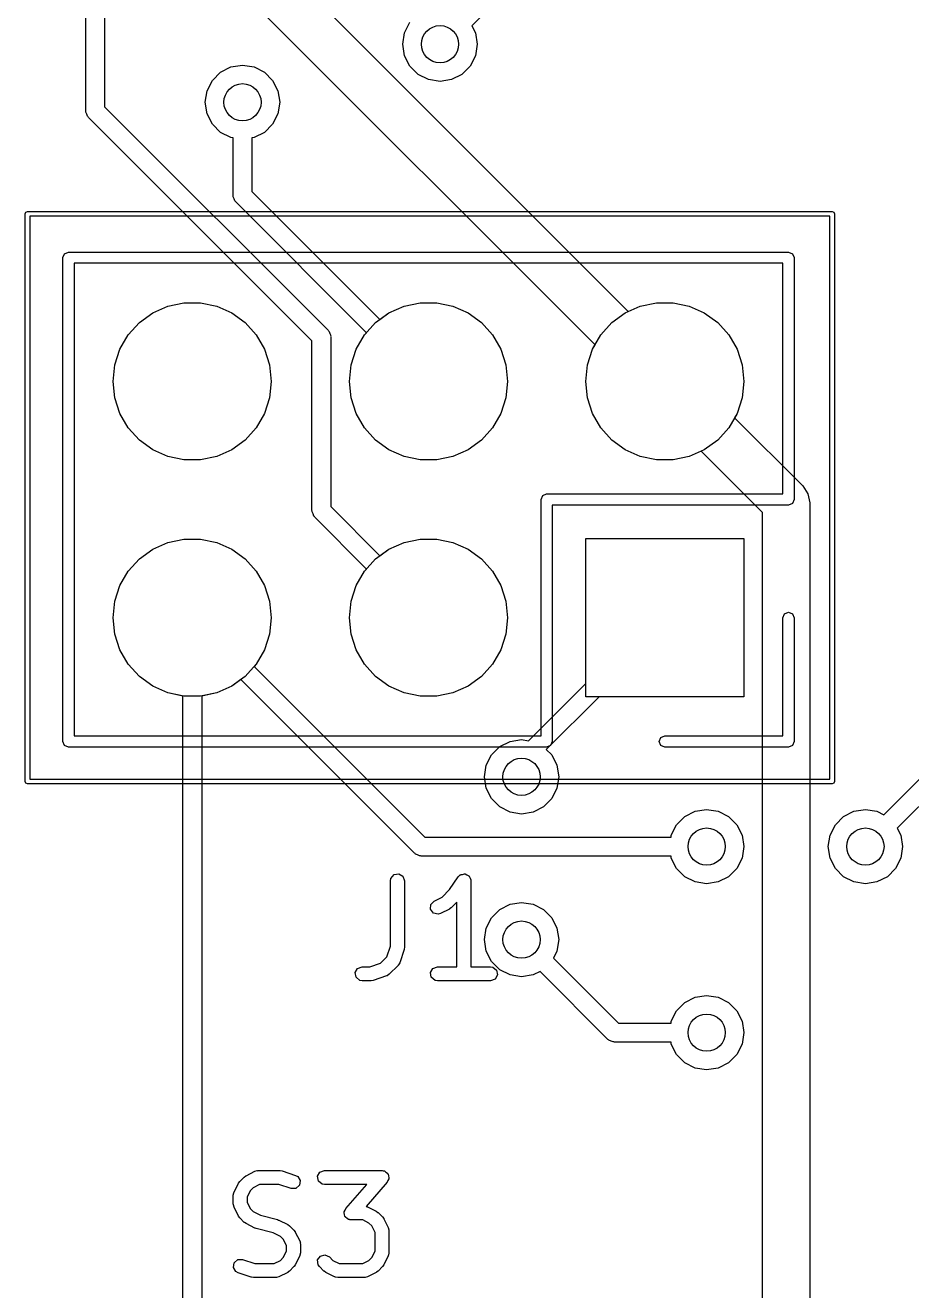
# Model space of a CAD drawing. Extents: x 96 to 198, y -147 to -47.
# Drawn here: x 123.17 to 132.69, y -133.27 to -119.67 of the extents above; entities that cross this region are included whole.
import ezdxf

# ---------------------------------------------------------------- set-up
doc = ezdxf.new("R2010")
doc.units = 0
doc.layers.add('BLACK', color=7, linetype='CONTINUOUS')

msp = doc.modelspace()

# ---------------------------------------------------------------- linework, layer by layer
at = {"layer": 'BLACK', "linetype": 'CONTINUOUS'}
for p, q in [((124.576, -117.677), (129.648, -122.749)), ((129.29, -123.109), (124.291, -118.11)), ((123.815, -120.591), (123.815, -119.094)), ((124.018, -119.094), (124.018, -120.549)), ((128.242, -119.402), (127.966, -119.678)), ((127.243, -119.753), (127.3, -119.641)), ((127.966, -119.678), (128.004, -119.753)), ((127.224, -119.876), (127.243, -119.753)), ((128.004, -119.753), (128.024, -119.876)), ((127.243, -120), (127.224, -119.876)), ((128.024, -119.876), (128.004, -120)), ((127.3, -120.112), (127.243, -120)), ((128.004, -120), (127.947, -120.112)), ((125.176, -120.265), (125.265, -120.176)), ((125.265, -120.176), (125.376, -120.12)), ((125.376, -120.12), (125.5, -120.1)), ((125.5, -120.1), (125.624, -120.12)), ((125.624, -120.12), (125.735, -120.176)), ((125.735, -120.176), (125.824, -120.265)), ((127.388, -120.2), (127.3, -120.112)), ((127.5, -120.257), (127.388, -120.2)), ((127.859, -120.2), (127.747, -120.257)), ((127.947, -120.112), (127.859, -120.2)), ((125.12, -120.376), (125.176, -120.265)), ((125.824, -120.265), (125.88, -120.376)), ((127.624, -120.276), (127.5, -120.257)), ((127.747, -120.257), (127.624, -120.276)), ((125.1, -120.5), (125.12, -120.376)), ((125.12, -120.624), (125.1, -120.5)), ((125.88, -120.376), (125.9, -120.5)), ((125.9, -120.5), (125.88, -120.624)), ((123.817, -120.599), (123.815, -120.591)), ((123.816, -120.607), (123.817, -120.599)), ((123.827, -120.628), (123.816, -120.607)), ((123.834, -120.651), (123.827, -120.628)), ((124.018, -120.549), (126.42, -122.951)), ((125.176, -120.735), (125.12, -120.624)), ((125.88, -120.624), (125.824, -120.735)), ((123.841, -120.656), (123.834, -120.651)), ((123.845, -120.663), (123.841, -120.656)), ((126.247, -123.065), (123.845, -120.663)), ((125.265, -120.824), (125.176, -120.735)), ((125.824, -120.735), (125.735, -120.824)), ((125.376, -120.88), (125.265, -120.824)), ((125.398, -120.884), (125.376, -120.88)), ((125.398, -121.5), (125.398, -120.884)), ((125.624, -120.88), (125.602, -120.884)), ((125.602, -120.884), (125.602, -121.458)), ((125.735, -120.824), (125.624, -120.88)), ((125.401, -121.508), (125.398, -121.5)), ((125.4, -121.516), (125.401, -121.508)), ((125.41, -121.537), (125.4, -121.516)), ((125.418, -121.56), (125.41, -121.537)), ((125.424, -121.565), (125.418, -121.56)), ((125.428, -121.572), (125.424, -121.565)), ((126.833, -122.977), (125.428, -121.572)), ((125.602, -121.458), (126.978, -122.834)), ((123.165, -121.7), (123.172, -121.682)), ((123.165, -127.8), (123.165, -121.7)), ((123.172, -121.682), (123.19, -121.675)), ((123.19, -121.675), (131.84, -121.675)), ((131.84, -121.675), (131.858, -121.682)), ((131.858, -121.682), (131.865, -121.7)), ((131.865, -121.7), (131.865, -127.8)), ((123.215, -121.725), (123.215, -127.775)), ((131.815, -121.725), (123.215, -121.725)), ((131.815, -127.775), (131.815, -121.725)), ((123.57, -122.17), (123.588, -122.128)), ((123.588, -122.128), (123.63, -122.11)), ((123.63, -122.11), (131.37, -122.11)), ((131.37, -122.11), (131.412, -122.128)), ((131.412, -122.128), (131.43, -122.17)), ((123.57, -127.37), (123.57, -122.17)), ((123.69, -122.23), (123.69, -127.31)), ((131.31, -122.23), (123.69, -122.23)), ((131.31, -124.71), (131.31, -122.23)), ((131.43, -122.17), (131.43, -124.77)), ((124.697, -122.692), (124.871, -122.655)), ((124.697, -122.692), (124.871, -122.655)), ((124.871, -122.655), (125.049, -122.655)), ((124.871, -122.655), (125.049, -122.655)), ((125.049, -122.655), (125.223, -122.692)), ((125.049, -122.655), (125.223, -122.692)), ((127.237, -122.692), (127.411, -122.655)), ((127.237, -122.692), (127.411, -122.655)), ((127.411, -122.655), (127.589, -122.655)), ((127.411, -122.655), (127.589, -122.655)), ((127.589, -122.655), (127.763, -122.692)), ((127.589, -122.655), (127.763, -122.692)), ((129.777, -122.692), (129.951, -122.655)), ((129.777, -122.692), (129.951, -122.655)), ((129.951, -122.655), (130.129, -122.655)), ((129.951, -122.655), (130.129, -122.655)), ((130.129, -122.655), (130.303, -122.692)), ((130.129, -122.655), (130.303, -122.692)), ((124.391, -122.868), (124.535, -122.764)), ((124.391, -122.868), (124.535, -122.764)), ((124.535, -122.764), (124.697, -122.692)), ((124.535, -122.764), (124.697, -122.692)), ((125.223, -122.692), (125.385, -122.764)), ((125.223, -122.692), (125.385, -122.764)), ((125.385, -122.764), (125.529, -122.868)), ((125.385, -122.764), (125.529, -122.868)), ((126.931, -122.868), (127.075, -122.764)), ((126.978, -122.834), (127.075, -122.764)), ((127.075, -122.764), (127.237, -122.692)), ((127.075, -122.764), (127.237, -122.692)), ((127.763, -122.692), (127.925, -122.764)), ((127.763, -122.692), (127.925, -122.764)), ((127.925, -122.764), (128.069, -122.868)), ((127.925, -122.764), (128.069, -122.868)), ((129.471, -122.868), (129.615, -122.764)), ((129.615, -122.764), (129.777, -122.692)), ((129.648, -122.749), (129.777, -122.692)), ((130.303, -122.692), (130.465, -122.764)), ((130.303, -122.692), (130.465, -122.764)), ((130.465, -122.764), (130.609, -122.868)), ((130.465, -122.764), (130.609, -122.868)), ((124.272, -123), (124.391, -122.868)), ((124.272, -123), (124.391, -122.868)), ((125.529, -122.868), (125.648, -123)), ((125.529, -122.868), (125.648, -123)), ((126.812, -123), (126.931, -122.868)), ((128.069, -122.868), (128.188, -123)), ((128.069, -122.868), (128.188, -123)), ((129.352, -123), (129.471, -122.868)), ((130.609, -122.868), (130.728, -123)), ((130.609, -122.868), (130.728, -123)), ((124.183, -123.154), (124.272, -123)), ((124.183, -123.154), (124.272, -123)), ((125.648, -123), (125.737, -123.154)), ((125.648, -123), (125.737, -123.154)), ((126.247, -124.888), (126.247, -123.065)), ((126.42, -122.951), (126.424, -122.958)), ((126.424, -122.958), (126.431, -122.963)), ((126.431, -122.963), (126.438, -122.986)), ((126.438, -122.986), (126.449, -123.007)), ((126.449, -123.007), (126.447, -123.015)), ((126.447, -123.015), (126.45, -123.023)), ((126.45, -123.023), (126.45, -124.846)), ((126.723, -123.154), (126.812, -123)), ((126.723, -123.154), (126.812, -123)), ((126.812, -123), (126.833, -122.977)), ((128.188, -123), (128.277, -123.154)), ((128.188, -123), (128.277, -123.154)), ((129.263, -123.154), (129.352, -123)), ((130.728, -123), (130.817, -123.154)), ((130.728, -123), (130.817, -123.154)), ((124.129, -123.323), (124.183, -123.154)), ((124.129, -123.323), (124.183, -123.154)), ((125.737, -123.154), (125.791, -123.323)), ((125.737, -123.154), (125.791, -123.323)), ((126.669, -123.323), (126.723, -123.154)), ((126.669, -123.323), (126.723, -123.154)), ((128.277, -123.154), (128.331, -123.323)), ((128.277, -123.154), (128.331, -123.323)), ((129.209, -123.323), (129.263, -123.154)), ((129.209, -123.323), (129.263, -123.154)), ((129.263, -123.154), (129.29, -123.109)), ((130.817, -123.154), (130.871, -123.323)), ((130.817, -123.154), (130.871, -123.323)), ((124.11, -123.5), (124.129, -123.323)), ((124.11, -123.5), (124.129, -123.323)), ((125.791, -123.323), (125.81, -123.5)), ((125.791, -123.323), (125.81, -123.5)), ((126.65, -123.5), (126.669, -123.323)), ((126.65, -123.5), (126.669, -123.323)), ((128.331, -123.323), (128.35, -123.5)), ((128.331, -123.323), (128.35, -123.5)), ((129.19, -123.5), (129.209, -123.323)), ((129.19, -123.5), (129.209, -123.323)), ((130.871, -123.323), (130.89, -123.5)), ((130.871, -123.323), (130.89, -123.5)), ((124.129, -123.677), (124.11, -123.5)), ((124.129, -123.677), (124.11, -123.5)), ((125.81, -123.5), (125.791, -123.677)), ((125.81, -123.5), (125.791, -123.677)), ((126.669, -123.677), (126.65, -123.5)), ((126.669, -123.677), (126.65, -123.5)), ((128.35, -123.5), (128.331, -123.677)), ((128.35, -123.5), (128.331, -123.677)), ((129.209, -123.677), (129.19, -123.5)), ((129.209, -123.677), (129.19, -123.5)), ((130.89, -123.5), (130.871, -123.677)), ((130.89, -123.5), (130.871, -123.677)), ((124.183, -123.846), (124.129, -123.677)), ((124.183, -123.846), (124.129, -123.677)), ((125.791, -123.677), (125.737, -123.846)), ((125.791, -123.677), (125.737, -123.846)), ((126.723, -123.846), (126.669, -123.677)), ((126.723, -123.846), (126.669, -123.677)), ((128.331, -123.677), (128.277, -123.846)), ((128.331, -123.677), (128.277, -123.846)), ((129.263, -123.846), (129.209, -123.677)), ((129.263, -123.846), (129.209, -123.677)), ((130.871, -123.677), (130.817, -123.846)), ((130.871, -123.677), (130.817, -123.846)), ((124.272, -124), (124.183, -123.846)), ((124.272, -124), (124.183, -123.846)), ((125.737, -123.846), (125.648, -124)), ((125.737, -123.846), (125.648, -124)), ((126.812, -124), (126.723, -123.846)), ((126.812, -124), (126.723, -123.846)), ((128.277, -123.846), (128.188, -124)), ((128.277, -123.846), (128.188, -124)), ((129.352, -124), (129.263, -123.846)), ((129.352, -124), (129.263, -123.846)), ((130.817, -123.846), (130.728, -124)), ((130.817, -123.846), (130.79, -123.891)), ((130.79, -123.891), (131.524, -124.624)), ((124.391, -124.132), (124.272, -124)), ((124.391, -124.132), (124.272, -124)), ((125.648, -124), (125.529, -124.132)), ((125.648, -124), (125.529, -124.132)), ((126.931, -124.132), (126.812, -124)), ((126.931, -124.132), (126.812, -124)), ((128.188, -124), (128.069, -124.132)), ((128.188, -124), (128.069, -124.132)), ((129.471, -124.132), (129.352, -124)), ((129.471, -124.132), (129.352, -124)), ((130.728, -124), (130.609, -124.132)), ((124.535, -124.236), (124.391, -124.132)), ((124.535, -124.236), (124.391, -124.132)), ((125.529, -124.132), (125.385, -124.236)), ((125.529, -124.132), (125.385, -124.236)), ((127.075, -124.236), (126.931, -124.132)), ((127.075, -124.236), (126.931, -124.132)), ((128.069, -124.132), (127.925, -124.236)), ((128.069, -124.132), (127.925, -124.236)), ((129.615, -124.236), (129.471, -124.132)), ((129.615, -124.236), (129.471, -124.132)), ((130.609, -124.132), (130.465, -124.236)), ((124.697, -124.308), (124.535, -124.236)), ((124.697, -124.308), (124.535, -124.236)), ((124.871, -124.345), (124.697, -124.308)), ((124.871, -124.345), (124.697, -124.308)), ((125.223, -124.308), (125.049, -124.345)), ((125.223, -124.308), (125.049, -124.345)), ((125.385, -124.236), (125.223, -124.308)), ((125.385, -124.236), (125.223, -124.308)), ((127.237, -124.308), (127.075, -124.236)), ((127.237, -124.308), (127.075, -124.236)), ((127.411, -124.345), (127.237, -124.308)), ((127.411, -124.345), (127.237, -124.308)), ((127.763, -124.308), (127.589, -124.345)), ((127.763, -124.308), (127.589, -124.345)), ((127.925, -124.236), (127.763, -124.308)), ((127.925, -124.236), (127.763, -124.308)), ((129.777, -124.308), (129.615, -124.236)), ((129.777, -124.308), (129.615, -124.236)), ((129.951, -124.345), (129.777, -124.308)), ((129.951, -124.345), (129.777, -124.308)), ((130.303, -124.308), (130.129, -124.345)), ((130.303, -124.308), (130.129, -124.345)), ((130.465, -124.236), (130.303, -124.308)), ((130.432, -124.251), (130.303, -124.308)), ((131.09, -124.909), (130.432, -124.251)), ((125.049, -124.345), (124.871, -124.345)), ((125.049, -124.345), (124.871, -124.345)), ((127.589, -124.345), (127.411, -124.345)), ((127.589, -124.345), (127.411, -124.345)), ((130.129, -124.345), (129.951, -124.345)), ((130.129, -124.345), (129.951, -124.345)), ((128.728, -124.728), (128.77, -124.71)), ((128.77, -124.71), (131.31, -124.71)), ((131.524, -124.624), (131.579, -124.707)), ((131.579, -124.707), (131.598, -124.804)), ((126.45, -124.846), (126.978, -125.374)), ((128.71, -124.77), (128.728, -124.728)), ((128.71, -127.31), (128.71, -124.77)), ((131.37, -124.83), (128.83, -124.83)), ((128.83, -124.83), (128.83, -127.37)), ((131.412, -124.812), (131.37, -124.83)), ((131.43, -124.77), (131.412, -124.812)), ((131.598, -124.804), (131.598, -140.739)), ((126.249, -124.896), (126.247, -124.888)), ((126.248, -124.904), (126.249, -124.896)), ((126.259, -124.925), (126.248, -124.904)), ((126.266, -124.948), (126.259, -124.925)), ((126.273, -124.953), (126.266, -124.948)), ((126.277, -124.96), (126.273, -124.953)), ((126.833, -125.517), (126.277, -124.96)), ((131.09, -140.746), (131.09, -124.909)), ((124.535, -125.304), (124.697, -125.232)), ((124.535, -125.304), (124.697, -125.232)), ((124.697, -125.232), (124.871, -125.195)), ((124.697, -125.232), (124.871, -125.195)), ((124.871, -125.195), (125.049, -125.195)), ((124.871, -125.195), (125.049, -125.195)), ((125.049, -125.195), (125.223, -125.232)), ((125.049, -125.195), (125.223, -125.232)), ((125.223, -125.232), (125.385, -125.304)), ((125.223, -125.232), (125.385, -125.304)), ((127.075, -125.304), (127.237, -125.232)), ((127.075, -125.304), (127.237, -125.232)), ((127.237, -125.232), (127.411, -125.195)), ((127.237, -125.232), (127.411, -125.195)), ((127.411, -125.195), (127.589, -125.195)), ((127.411, -125.195), (127.589, -125.195)), ((127.589, -125.195), (127.763, -125.232)), ((127.589, -125.195), (127.763, -125.232)), ((127.763, -125.232), (127.925, -125.304)), ((127.763, -125.232), (127.925, -125.304)), ((129.19, -126.746), (129.19, -125.19)), ((129.19, -125.19), (130.89, -125.19)), ((129.19, -126.89), (129.19, -125.19)), ((129.19, -125.19), (130.89, -125.19)), ((130.89, -125.19), (130.89, -126.89)), ((130.89, -125.19), (130.89, -126.89)), ((124.391, -125.408), (124.535, -125.304)), ((124.391, -125.408), (124.535, -125.304)), ((125.385, -125.304), (125.529, -125.408)), ((125.385, -125.304), (125.529, -125.408)), ((126.931, -125.408), (127.075, -125.304)), ((126.978, -125.374), (127.075, -125.304)), ((127.925, -125.304), (128.069, -125.408)), ((127.925, -125.304), (128.069, -125.408)), ((124.272, -125.54), (124.391, -125.408)), ((124.272, -125.54), (124.391, -125.408)), ((125.529, -125.408), (125.648, -125.54)), ((125.529, -125.408), (125.648, -125.54)), ((126.812, -125.54), (126.931, -125.408)), ((126.812, -125.54), (126.833, -125.517)), ((128.069, -125.408), (128.188, -125.54)), ((128.069, -125.408), (128.188, -125.54)), ((124.183, -125.694), (124.272, -125.54)), ((124.183, -125.694), (124.272, -125.54)), ((125.648, -125.54), (125.737, -125.694)), ((125.648, -125.54), (125.737, -125.694)), ((126.723, -125.694), (126.812, -125.54)), ((126.723, -125.694), (126.812, -125.54)), ((128.188, -125.54), (128.277, -125.694)), ((128.188, -125.54), (128.277, -125.694)), ((124.129, -125.863), (124.183, -125.694)), ((124.129, -125.863), (124.183, -125.694)), ((125.737, -125.694), (125.791, -125.863)), ((125.737, -125.694), (125.791, -125.863)), ((126.669, -125.863), (126.723, -125.694)), ((126.669, -125.863), (126.723, -125.694)), ((128.277, -125.694), (128.331, -125.863)), ((128.277, -125.694), (128.331, -125.863)), ((124.11, -126.04), (124.129, -125.863)), ((124.11, -126.04), (124.129, -125.863)), ((125.791, -125.863), (125.81, -126.04)), ((125.791, -125.863), (125.81, -126.04)), ((126.65, -126.04), (126.669, -125.863)), ((126.65, -126.04), (126.669, -125.863)), ((128.331, -125.863), (128.35, -126.04)), ((128.331, -125.863), (128.35, -126.04)), ((124.129, -126.217), (124.11, -126.04)), ((124.129, -126.217), (124.11, -126.04)), ((125.81, -126.04), (125.791, -126.217)), ((125.81, -126.04), (125.791, -126.217)), ((126.669, -126.217), (126.65, -126.04)), ((126.669, -126.217), (126.65, -126.04)), ((128.35, -126.04), (128.331, -126.217)), ((128.35, -126.04), (128.331, -126.217)), ((131.31, -126.04), (131.328, -125.998)), ((131.31, -127.31), (131.31, -126.04)), ((131.328, -125.998), (131.37, -125.98)), ((131.37, -125.98), (131.412, -125.998)), ((131.412, -125.998), (131.43, -126.04)), ((131.43, -126.04), (131.43, -127.37)), ((132.396, -128.158), (134.398, -126.155)), ((124.183, -126.386), (124.129, -126.217)), ((124.183, -126.386), (124.129, -126.217)), ((125.791, -126.217), (125.737, -126.386)), ((125.791, -126.217), (125.737, -126.386)), ((126.723, -126.386), (126.669, -126.217)), ((126.723, -126.386), (126.669, -126.217)), ((128.331, -126.217), (128.277, -126.386)), ((128.331, -126.217), (128.277, -126.386)), ((134.572, -126.269), (132.54, -128.301)), ((124.272, -126.54), (124.183, -126.386)), ((124.272, -126.54), (124.183, -126.386)), ((125.737, -126.386), (125.648, -126.54)), ((125.737, -126.386), (125.648, -126.54)), ((126.812, -126.54), (126.723, -126.386)), ((126.812, -126.54), (126.723, -126.386)), ((128.277, -126.386), (128.188, -126.54)), ((128.277, -126.386), (128.188, -126.54)), ((124.391, -126.672), (124.272, -126.54)), ((124.391, -126.672), (124.272, -126.54)), ((125.648, -126.54), (125.529, -126.672)), ((125.648, -126.54), (125.627, -126.563)), ((125.627, -126.563), (127.462, -128.398)), ((126.931, -126.672), (126.812, -126.54)), ((126.931, -126.672), (126.812, -126.54)), ((128.188, -126.54), (128.069, -126.672)), ((128.188, -126.54), (128.069, -126.672)), ((124.535, -126.776), (124.391, -126.672)), ((124.535, -126.776), (124.391, -126.672)), ((125.529, -126.672), (125.385, -126.776)), ((125.482, -126.706), (125.385, -126.776)), ((127.348, -128.572), (125.482, -126.706)), ((127.075, -126.776), (126.931, -126.672)), ((127.075, -126.776), (126.931, -126.672)), ((128.069, -126.672), (127.925, -126.776)), ((128.069, -126.672), (127.925, -126.776)), ((128.575, -127.362), (129.19, -126.746)), ((124.697, -126.848), (124.535, -126.776)), ((124.697, -126.848), (124.535, -126.776)), ((124.858, -126.883), (124.697, -126.848)), ((124.871, -126.885), (124.697, -126.848)), ((124.858, -137.498), (124.858, -126.883)), ((125.049, -126.885), (124.871, -126.885)), ((125.223, -126.848), (125.049, -126.885)), ((125.223, -126.848), (125.062, -126.883)), ((125.062, -126.883), (125.062, -137.54)), ((125.385, -126.776), (125.223, -126.848)), ((125.385, -126.776), (125.223, -126.848)), ((127.237, -126.848), (127.075, -126.776)), ((127.237, -126.848), (127.075, -126.776)), ((127.411, -126.885), (127.237, -126.848)), ((127.411, -126.885), (127.237, -126.848)), ((127.589, -126.885), (127.411, -126.885)), ((127.589, -126.885), (127.411, -126.885)), ((127.763, -126.848), (127.589, -126.885)), ((127.763, -126.848), (127.589, -126.885)), ((127.925, -126.776), (127.763, -126.848)), ((127.925, -126.776), (127.763, -126.848)), ((129.334, -126.89), (128.766, -127.457)), ((130.89, -126.89), (129.19, -126.89)), ((130.89, -126.89), (129.334, -126.89)), ((123.588, -127.412), (123.57, -127.37)), ((123.63, -127.43), (123.588, -127.412)), ((128.77, -127.43), (123.63, -127.43)), ((123.69, -127.31), (128.71, -127.31)), ((128.176, -127.515), (128.265, -127.426)), ((128.265, -127.426), (128.376, -127.37)), ((128.376, -127.37), (128.5, -127.35)), ((128.5, -127.35), (128.575, -127.362)), ((128.812, -127.412), (128.77, -127.43)), ((128.83, -127.37), (128.812, -127.412)), ((129.98, -127.37), (129.998, -127.328)), ((129.998, -127.412), (129.98, -127.37)), ((129.998, -127.328), (130.04, -127.31)), ((130.04, -127.43), (129.998, -127.412)), ((130.04, -127.31), (131.31, -127.31)), ((131.37, -127.43), (130.04, -127.43)), ((131.412, -127.412), (131.37, -127.43)), ((131.43, -127.37), (131.412, -127.412)), ((128.12, -127.626), (128.176, -127.515)), ((128.766, -127.457), (128.824, -127.515)), ((128.824, -127.515), (128.88, -127.626)), ((128.1, -127.75), (128.12, -127.626)), ((128.88, -127.626), (128.9, -127.75)), ((123.172, -127.818), (123.165, -127.8)), ((123.19, -127.825), (123.172, -127.818)), ((131.84, -127.825), (123.19, -127.825)), ((123.215, -127.775), (131.815, -127.775)), ((128.12, -127.874), (128.1, -127.75)), ((128.9, -127.75), (128.88, -127.874)), ((131.858, -127.818), (131.84, -127.825)), ((131.865, -127.8), (131.858, -127.818)), ((128.176, -127.985), (128.12, -127.874)), ((128.88, -127.874), (128.824, -127.985)), ((128.265, -128.074), (128.176, -127.985)), ((128.376, -128.13), (128.265, -128.074)), ((128.735, -128.074), (128.624, -128.13)), ((128.824, -127.985), (128.735, -128.074)), ((130.367, -128.12), (130.49, -128.1)), ((130.49, -128.1), (130.614, -128.12)), ((132.074, -128.12), (132.197, -128.1)), ((132.197, -128.1), (132.321, -128.12)), ((128.5, -128.15), (128.376, -128.13)), ((128.624, -128.13), (128.5, -128.15)), ((130.167, -128.265), (130.255, -128.176)), ((130.255, -128.176), (130.367, -128.12)), ((130.614, -128.12), (130.726, -128.176)), ((130.726, -128.176), (130.814, -128.265)), ((131.874, -128.265), (131.962, -128.176)), ((131.962, -128.176), (132.074, -128.12)), ((132.321, -128.12), (132.396, -128.158)), ((130.107, -128.398), (130.11, -128.376)), ((130.11, -128.376), (130.167, -128.265)), ((130.814, -128.265), (130.871, -128.376)), ((130.871, -128.376), (130.891, -128.5)), ((131.797, -128.5), (131.817, -128.376)), ((131.817, -128.376), (131.874, -128.265)), ((132.54, -128.301), (132.578, -128.376)), ((132.578, -128.376), (132.597, -128.5)), ((127.462, -128.398), (130.107, -128.398)), ((130.891, -128.5), (130.871, -128.624)), ((131.817, -128.624), (131.797, -128.5)), ((132.597, -128.5), (132.578, -128.624)), ((127.355, -128.576), (127.348, -128.572)), ((127.36, -128.582), (127.355, -128.576)), ((127.383, -128.59), (127.36, -128.582)), ((127.404, -128.6), (127.383, -128.59)), ((127.412, -128.599), (127.404, -128.6)), ((127.42, -128.602), (127.412, -128.599)), ((130.107, -128.602), (127.42, -128.602)), ((130.11, -128.624), (130.107, -128.602)), ((130.167, -128.735), (130.11, -128.624)), ((130.871, -128.624), (130.814, -128.735)), ((131.874, -128.735), (131.817, -128.624)), ((132.578, -128.624), (132.521, -128.735)), ((127.129, -128.802), (127.18, -128.794)), ((127.18, -128.794), (127.224, -128.819)), ((127.865, -128.799), (127.886, -128.793)), ((127.886, -128.793), (127.89, -128.794)), ((127.89, -128.794), (127.894, -128.794)), ((127.894, -128.794), (127.913, -128.804)), ((130.255, -128.824), (130.167, -128.735)), ((130.814, -128.735), (130.726, -128.824)), ((131.962, -128.824), (131.874, -128.735)), ((132.521, -128.735), (132.433, -128.824)), ((127.092, -128.867), (127.096, -128.842)), ((127.092, -129.569), (127.092, -128.867)), ((127.096, -128.842), (127.129, -128.802)), ((127.224, -128.819), (127.242, -128.867)), ((127.242, -128.867), (127.242, -129.582)), ((127.727, -128.962), (127.819, -128.826)), ((127.819, -128.826), (127.837, -128.807)), ((127.837, -128.807), (127.841, -128.806)), ((127.841, -128.806), (127.843, -128.802)), ((127.843, -128.802), (127.865, -128.799)), ((127.913, -128.804), (127.933, -128.813)), ((127.933, -128.813), (127.935, -128.817)), ((127.935, -128.817), (127.938, -128.819)), ((127.938, -128.819), (127.946, -128.84)), ((127.946, -128.84), (127.955, -128.859)), ((127.955, -128.859), (127.954, -128.863)), ((127.954, -128.863), (127.956, -128.867)), ((127.956, -128.867), (127.956, -129.792)), ((130.367, -128.88), (130.255, -128.824)), ((130.49, -128.9), (130.367, -128.88)), ((130.614, -128.88), (130.49, -128.9)), ((130.726, -128.824), (130.614, -128.88)), ((132.074, -128.88), (131.962, -128.824)), ((132.197, -128.9), (132.074, -128.88)), ((132.321, -128.88), (132.197, -128.9)), ((132.433, -128.824), (132.321, -128.88)), ((127.562, -129.086), (127.646, -129.044)), ((127.646, -129.044), (127.727, -128.962)), ((127.523, -129.174), (127.526, -129.123)), ((127.554, -129.216), (127.523, -129.174)), ((127.526, -129.123), (127.562, -129.086)), ((127.724, -129.173), (127.629, -129.22)), ((127.725, -129.171), (127.724, -129.173)), ((127.744, -129.159), (127.725, -129.171)), ((127.806, -129.096), (127.744, -129.159)), ((127.806, -129.792), (127.806, -129.096)), ((128.176, -129.265), (128.265, -129.176)), ((128.265, -129.176), (128.376, -129.12)), ((128.376, -129.12), (128.5, -129.1)), ((128.5, -129.1), (128.624, -129.12)), ((128.624, -129.12), (128.735, -129.176)), ((128.735, -129.176), (128.824, -129.265)), ((127.604, -129.228), (127.554, -129.216)), ((127.629, -129.22), (127.604, -129.228)), ((128.12, -129.376), (128.176, -129.265)), ((128.824, -129.265), (128.88, -129.376)), ((128.1, -129.5), (128.12, -129.376)), ((128.88, -129.376), (128.9, -129.5)), ((127.053, -129.684), (127.092, -129.569)), ((127.238, -129.605), (127.19, -129.748)), ((127.242, -129.582), (127.238, -129.604)), ((127.238, -129.604), (127.238, -129.605)), ((128.12, -129.624), (128.1, -129.5)), ((128.9, -129.5), (128.88, -129.624)), ((126.983, -129.754), (127.053, -129.684)), ((127.19, -129.748), (127.178, -129.771)), ((128.176, -129.735), (128.12, -129.624)), ((128.265, -129.824), (128.176, -129.735)), ((128.88, -129.624), (128.842, -129.699)), ((128.842, -129.699), (129.542, -130.398)), ((126.712, -129.854), (126.738, -129.81)), ((126.721, -129.905), (126.712, -129.854)), ((126.738, -129.81), (126.786, -129.792)), ((126.786, -129.792), (126.869, -129.792)), ((126.869, -129.792), (126.983, -129.754)), ((127.077, -129.873), (127.056, -129.888)), ((127.172, -129.778), (127.077, -129.873)), ((127.174, -129.773), (127.172, -129.778)), ((127.178, -129.771), (127.174, -129.773)), ((127.521, -129.854), (127.547, -129.81)), ((127.53, -129.905), (127.521, -129.854)), ((127.547, -129.81), (127.595, -129.792)), ((127.595, -129.792), (127.806, -129.792)), ((127.956, -129.792), (128.167, -129.792)), ((128.167, -129.792), (128.192, -129.797)), ((128.192, -129.797), (128.232, -129.83)), ((128.241, -129.88), (128.215, -129.925)), ((128.232, -129.83), (128.241, -129.88)), ((128.376, -129.88), (128.265, -129.824)), ((128.5, -129.9), (128.376, -129.88)), ((128.624, -129.88), (128.5, -129.9)), ((128.699, -129.842), (128.624, -129.88)), ((129.428, -130.572), (128.699, -129.842)), ((126.76, -129.938), (126.721, -129.905)), ((126.786, -129.942), (126.76, -129.938)), ((126.881, -129.942), (126.786, -129.942)), ((126.882, -129.942), (126.881, -129.942)), ((126.905, -129.939), (126.882, -129.942)), ((127.048, -129.891), (126.905, -129.939)), ((127.051, -129.888), (127.048, -129.891)), ((127.056, -129.888), (127.051, -129.888)), ((127.57, -129.938), (127.53, -129.905)), ((127.595, -129.942), (127.57, -129.938)), ((128.167, -129.942), (127.595, -129.942)), ((128.215, -129.925), (128.167, -129.942)), ((130.255, -130.176), (130.367, -130.12)), ((130.367, -130.12), (130.49, -130.1)), ((130.49, -130.1), (130.614, -130.12)), ((130.614, -130.12), (130.726, -130.176)), ((130.11, -130.376), (130.167, -130.265)), ((130.167, -130.265), (130.255, -130.176)), ((130.726, -130.176), (130.814, -130.265)), ((130.814, -130.265), (130.871, -130.376)), ((129.542, -130.398), (130.107, -130.398)), ((130.107, -130.398), (130.11, -130.376)), ((130.871, -130.376), (130.891, -130.5)), ((130.891, -130.5), (130.871, -130.624)), ((129.435, -130.576), (129.428, -130.572)), ((129.44, -130.582), (129.435, -130.576)), ((129.463, -130.59), (129.44, -130.582)), ((129.484, -130.6), (129.463, -130.59)), ((129.492, -130.599), (129.484, -130.6)), ((129.5, -130.602), (129.492, -130.599)), ((130.107, -130.602), (129.5, -130.602)), ((130.11, -130.624), (130.107, -130.602)), ((130.167, -130.735), (130.11, -130.624)), ((130.871, -130.624), (130.814, -130.735)), ((130.255, -130.824), (130.167, -130.735)), ((130.367, -130.88), (130.255, -130.824)), ((130.726, -130.824), (130.614, -130.88)), ((130.814, -130.735), (130.726, -130.824)), ((130.49, -130.9), (130.367, -130.88)), ((130.614, -130.88), (130.49, -130.9)), ((125.471, -132.1), (125.518, -132.052)), ((125.518, -132.052), (125.537, -132.039)), ((125.537, -132.039), (125.538, -132.038)), ((125.538, -132.038), (125.633, -131.99)), ((125.633, -131.99), (125.658, -131.983)), ((125.658, -131.983), (125.662, -131.984)), ((125.662, -131.984), (125.667, -131.982)), ((125.667, -131.982), (125.905, -131.982)), ((125.905, -131.982), (125.927, -131.986)), ((125.927, -131.986), (125.928, -131.986)), ((125.928, -131.986), (126.071, -132.034)), ((126.071, -132.034), (126.094, -132.046)), ((126.094, -132.046), (126.121, -132.09)), ((126.307, -132.044), (126.333, -132)), ((126.316, -132.095), (126.307, -132.044)), ((126.333, -132), (126.381, -131.982)), ((126.381, -131.982), (127, -131.982)), ((127, -131.982), (127.011, -131.984)), ((127.011, -131.984), (127.014, -131.984)), ((127.014, -131.984), (127.017, -131.985)), ((127.017, -131.985), (127.026, -131.987)), ((127.026, -131.987), (127.041, -132)), ((127.041, -132), (127.058, -132.01)), ((127.058, -132.01), (127.06, -132.016)), ((127.06, -132.016), (127.065, -132.02)), ((127.065, -132.02), (127.068, -132.04)), ((127.068, -132.04), (127.075, -132.059)), ((127.075, -132.059), (127.073, -132.065)), ((125.409, -132.214), (125.457, -132.119)), ((125.457, -132.119), (125.47, -132.101)), ((125.47, -132.101), (125.471, -132.1)), ((125.616, -132.167), (125.585, -132.197)), ((125.684, -132.132), (125.616, -132.167)), ((125.892, -132.132), (125.684, -132.132)), ((126.024, -132.176), (125.892, -132.132)), ((126.075, -132.175), (126.024, -132.176)), ((126.113, -132.141), (126.075, -132.175)), ((126.121, -132.09), (126.113, -132.141)), ((126.355, -132.128), (126.316, -132.095)), ((126.381, -132.132), (126.355, -132.128)), ((126.835, -132.132), (126.381, -132.132)), ((126.61, -132.389), (126.835, -132.132)), ((127.056, -132.107), (126.829, -132.367)), ((127.064, -132.088), (127.056, -132.107)), ((127.074, -132.07), (127.064, -132.088)), ((127.073, -132.065), (127.074, -132.07)), ((125.401, -132.248), (125.406, -132.222)), ((125.401, -132.343), (125.401, -132.248)), ((125.406, -132.222), (125.408, -132.219)), ((125.408, -132.219), (125.409, -132.214)), ((125.585, -132.197), (125.551, -132.266)), ((125.551, -132.266), (125.551, -132.325)), ((125.551, -132.325), (125.585, -132.394)), ((125.403, -132.347), (125.401, -132.343)), ((125.402, -132.352), (125.403, -132.347)), ((125.409, -132.377), (125.402, -132.352)), ((125.457, -132.472), (125.409, -132.377)), ((125.585, -132.394), (125.616, -132.424)), ((125.616, -132.424), (125.693, -132.463)), ((125.693, -132.463), (125.875, -132.508)), ((126.592, -132.437), (126.594, -132.431)), ((126.598, -132.456), (126.592, -132.437)), ((126.593, -132.425), (126.603, -132.408)), ((126.594, -132.431), (126.593, -132.425)), ((126.602, -132.476), (126.598, -132.456)), ((126.603, -132.408), (126.61, -132.389)), ((126.829, -132.367), (126.835, -132.368)), ((126.835, -132.368), (126.839, -132.371)), ((126.839, -132.371), (126.843, -132.371)), ((126.843, -132.371), (126.938, -132.419)), ((126.938, -132.419), (126.956, -132.432)), ((126.956, -132.432), (126.958, -132.433)), ((126.958, -132.433), (127.005, -132.481)), ((125.458, -132.473), (125.457, -132.472)), ((125.471, -132.491), (125.458, -132.473)), ((125.518, -132.539), (125.471, -132.491)), ((125.52, -132.54), (125.518, -132.539)), ((125.538, -132.553), (125.52, -132.54)), ((125.633, -132.601), (125.538, -132.553)), ((125.637, -132.601), (125.633, -132.601)), ((125.648, -132.606), (125.637, -132.601)), ((125.875, -132.508), (125.887, -132.514)), ((125.887, -132.514), (125.891, -132.514)), ((125.891, -132.514), (125.986, -132.562)), ((125.986, -132.562), (126.004, -132.575)), ((126.004, -132.575), (126.005, -132.576)), ((126.005, -132.576), (126.053, -132.623)), ((126.606, -132.48), (126.602, -132.476)), ((126.608, -132.485), (126.606, -132.48)), ((126.625, -132.496), (126.608, -132.485)), ((126.641, -132.509), (126.625, -132.496)), ((126.649, -132.51), (126.641, -132.509)), ((126.652, -132.512), (126.649, -132.51)), ((126.655, -132.511), (126.652, -132.512)), ((126.667, -132.513), (126.655, -132.511)), ((126.792, -132.513), (126.667, -132.513)), ((126.86, -132.548), (126.792, -132.513)), ((126.891, -132.578), (126.86, -132.548)), ((126.925, -132.647), (126.891, -132.578)), ((127.005, -132.481), (127.018, -132.499)), ((127.018, -132.499), (127.019, -132.5)), ((127.019, -132.5), (127.067, -132.595)), ((127.067, -132.595), (127.074, -132.62)), ((125.831, -132.652), (125.648, -132.606)), ((125.908, -132.69), (125.831, -132.652)), ((125.938, -132.721), (125.908, -132.69)), ((125.973, -132.789), (125.938, -132.721)), ((126.053, -132.623), (126.066, -132.642)), ((126.066, -132.642), (126.067, -132.643)), ((126.067, -132.643), (126.115, -132.738)), ((126.115, -132.738), (126.122, -132.763)), ((126.925, -132.849), (126.925, -132.647)), ((127.074, -132.62), (127.073, -132.625)), ((127.073, -132.625), (127.075, -132.629)), ((127.075, -132.629), (127.075, -132.867)), ((125.938, -132.918), (125.973, -132.849)), ((125.973, -132.849), (125.973, -132.789)), ((126.123, -132.867), (126.118, -132.893)), ((126.122, -132.763), (126.121, -132.767)), ((126.121, -132.767), (126.123, -132.772)), ((126.123, -132.772), (126.123, -132.867)), ((126.891, -132.918), (126.925, -132.849)), ((127.075, -132.867), (127.07, -132.893)), ((125.403, -133.025), (125.41, -132.974)), ((125.41, -132.974), (125.449, -132.94)), ((125.449, -132.94), (125.5, -132.939)), ((125.5, -132.939), (125.631, -132.982)), ((125.631, -132.982), (125.839, -132.982)), ((125.839, -132.982), (125.908, -132.948)), ((125.908, -132.948), (125.938, -132.918)), ((126.067, -132.996), (126.054, -133.014)), ((126.115, -132.9), (126.067, -132.996)), ((126.118, -132.893), (126.115, -132.896)), ((126.115, -132.896), (126.115, -132.9)), ((126.308, -132.943), (126.338, -132.901)), ((126.313, -132.994), (126.308, -132.943)), ((126.328, -133.015), (126.313, -132.994)), ((126.338, -132.901), (126.387, -132.887)), ((126.387, -132.887), (126.434, -132.909)), ((126.434, -132.909), (126.473, -132.948)), ((126.473, -132.948), (126.541, -132.982)), ((126.541, -132.982), (126.792, -132.982)), ((126.792, -132.982), (126.86, -132.948)), ((126.86, -132.948), (126.891, -132.918)), ((127.019, -132.996), (127.006, -133.014)), ((127.067, -132.9), (127.019, -132.996)), ((127.07, -132.893), (127.067, -132.896)), ((127.067, -132.896), (127.067, -132.9)), ((125.429, -133.069), (125.403, -133.025)), ((125.452, -133.081), (125.429, -133.069)), ((125.595, -133.129), (125.452, -133.081)), ((125.597, -133.128), (125.595, -133.129)), ((125.619, -133.132), (125.597, -133.128)), ((125.857, -133.132), (125.619, -133.132)), ((125.861, -133.131), (125.857, -133.132)), ((125.866, -133.132), (125.861, -133.131)), ((125.891, -133.124), (125.866, -133.132)), ((125.986, -133.077), (125.891, -133.124)), ((125.987, -133.076), (125.986, -133.077)), ((126.005, -133.063), (125.987, -133.076)), ((126.053, -133.015), (126.005, -133.063)), ((126.054, -133.014), (126.053, -133.015)), ((126.375, -133.063), (126.328, -133.015)), ((126.377, -133.063), (126.375, -133.063)), ((126.395, -133.077), (126.377, -133.063)), ((126.49, -133.124), (126.395, -133.077)), ((126.495, -133.125), (126.49, -133.124)), ((126.498, -133.128), (126.495, -133.125)), ((126.524, -133.132), (126.498, -133.128)), ((126.809, -133.132), (126.524, -133.132)), ((126.814, -133.131), (126.809, -133.132)), ((126.818, -133.132), (126.814, -133.131)), ((126.843, -133.124), (126.818, -133.132)), ((126.938, -133.077), (126.843, -133.124)), ((126.939, -133.076), (126.938, -133.077)), ((126.958, -133.063), (126.939, -133.076)), ((127.005, -133.015), (126.958, -133.063)), ((127.006, -133.014), (127.005, -133.015))]:
    msp.add_line(p, q, dxfattribs=at)
at = {"layer": 'BLACK'}
for centre in [(127.624, -119.876), (125.5, -120.5), (128.5, -127.75), (130.49, -128.5), (132.197, -128.5), (128.5, -129.5), (130.49, -130.5)]:
    msp.add_circle(centre, 0.2, dxfattribs=at)

doc.saveas('drawing.dxf')
